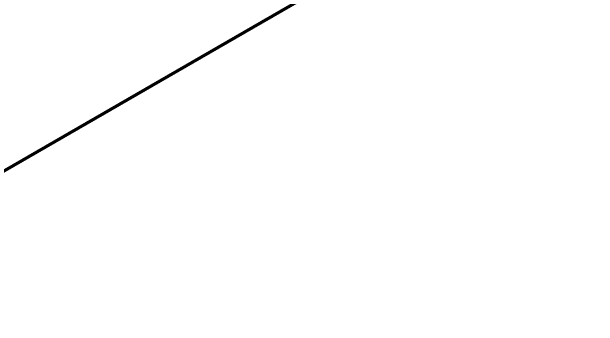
# Model space of a CAD drawing. Header units: millimetres. Extents: x 0 to 594, y 0 to 420.
# Drawn here: x 279.98 to 294.05, y 221.09 to 228.64 of the extents above; entities that cross this region are included whole.
import ezdxf

# ---------------------------------------------------------------- set-up
doc = ezdxf.new("R2010")
doc.units = ezdxf.units.MM
doc.header["$LTSCALE"] = 0.25
doc.layers.add('치수', color=1, linetype='Continuous')
doc.layers.add('파이프 작은 보어', color=30, linetype='Continuous', lineweight=50)
doc.styles.add('AdskIsoMetric', font='arial.ttf', dxfattribs={"width": 0.8, "height": 2.5})
doc.styles.add('AdskIsoMetric-30', font='arial.ttf', dxfattribs={"width": 0.8, "height": 2.5})
doc.dimstyles.new('AdskIsoMetric', dxfattribs={"dimtxt": 2.5, "dimasz": 2.5, "dimexe": 1, "dimexo": 2, "dimgap": 0.8, "dimtad": 1, "dimdec": 0, "dimrnd": 1, "dimzin": 0, "dimdsep": 46, "dimtxsty": 'AdskIsoMetric', "dimcen": 0, "dimclrt": 7, "dimadec": 0, "dimazin": 0, "dimtfac": 1, "dimtdec": 0, "dimtmove": 1, "dimatfit": 3, "dimfxl": 0, "dimfrac": 2, "dimtolj": 1, "dimtzin": 0, "dimarcsym": 0})

# ---------------------------------------------------------------- blocks, each defined once
blk = doc.blocks.new('*D64')
at = {"layer": 'Defpoints', "color": 0}
for p in [(301.073, 237.113), (244.355, 219.366), (257.345, 211.866)]:
    blk.add_point(p, dxfattribs=at)
at = {"layer": '치수', "color": 0, "lineweight": -2}
for p, q in [((285.918, 243.363), (246.52, 220.616)), ((255.345, 213.021), (243.355, 219.944))]:
    blk.add_line(p, q, dxfattribs=at)
at = {"layer": '치수', "color": 0}
for points in [[(285.71, 243.724), (286.126, 243.002), (288.083, 244.613)], [(246.311, 220.977), (246.728, 220.256), (244.355, 219.366)]]:
    blk.add_solid(points, dxfattribs=at)
at = {"layer": '치수', "color": 7, "insert": (263.974, 233.286), "char_height": 2.5, "attachment_point": 5, "rotation": 30, "style": 'AdskIsoMetric-30'}
blk.add_mtext('\\A1;12221', dxfattribs=at)

msp = doc.modelspace()

# ---------------------------------------------------------------- linework, layer by layer
at = {"layer": '파이프 작은 보어'}
for points in [[(295.77, 234.0512), (284.7294, 227.6769)], [(284.7294, 227.6769), (273.6888, 221.3026)]]:
    msp.add_lwpolyline(points, dxfattribs=at)

# ---------------------------------------------------------------- dimensions: what is measured, and where the dimension line sits
at = {"layer": '치수'}
dim = msp.add_linear_dim(base=(244.3546, 219.3664), p1=(301.0733, 237.113), p2=(257.345, 211.8664), angle=210, text='12221', dimstyle='AdskIsoMetric', override={"dimtad": 0, "dimlfac": 242.03003, "dimtxsty": 'AdskIsoMetric-30', "dimse1": 1, "dimse2": 0, "dimsd1": 0, "dimsd2": 0, "dimtmove": 1}, dxfattribs=at)
dim.commit()
dim.dimension.update_dxf_attribs({"geometry": '*D64', "text_midpoint": (263.9738, 233.2859), "dimtype": 160})

doc.saveas('drawing.dxf')
